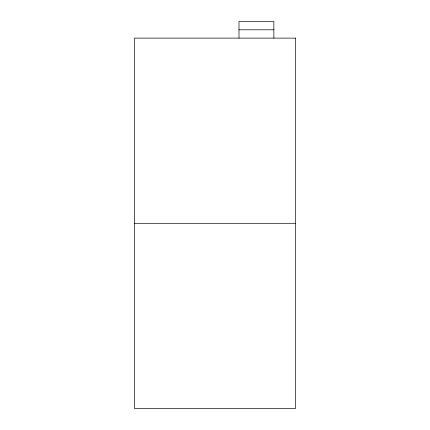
<?xml version="1.0" encoding="UTF-8"?>
<svg xmlns="http://www.w3.org/2000/svg" width="430" height="430" viewBox="0 0 430 430"><rect width="100%" height="100%" fill="white"/><g stroke="black" fill="none" stroke-linecap="round" stroke-linejoin="round"><path stroke-width="0.64" d="M238.989 29.804L273.867 29.804M134.445 223.304L295.555 223.304M273.867 38.109L273.867 21.5L238.989 21.5L238.989 38.109M295.555 38.109L134.445 38.109L134.445 408.5L295.555 408.5L295.555 38.109"/></g></svg>
